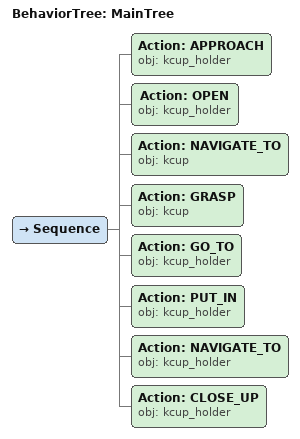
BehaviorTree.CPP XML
<root main_tree_to_execute="MainTree">
  <BehaviorTree ID="MainTree">
    <Sequence>
      <!-- Approach kcup_holder -->
      <Action ID="APPROACH" obj="kcup_holder" />
      <!-- Open kcup_holder -->
      <Action ID="OPEN" obj="kcup_holder" />
      <!-- Navigate to kcup -->
      <Action ID="NAVIGATE_TO" obj="kcup" />
      <!-- Grasp kcup -->
      <Action ID="GRASP" obj="kcup" />
      <!-- Go to kcup_holder -->
      <Action ID="GO_TO" obj="kcup_holder" />
      <!-- Put in kcup_holder -->
      <Action ID="PUT_IN" obj="kcup_holder" />
      <!-- Navigate to kcup_holder -->
      <Action ID="NAVIGATE_TO" obj="kcup_holder" />
      <!-- Close up kcup_holder -->
      <Action ID="CLOSE_UP" obj="kcup_holder" />
    </Sequence>
  </BehaviorTree>
</root>
